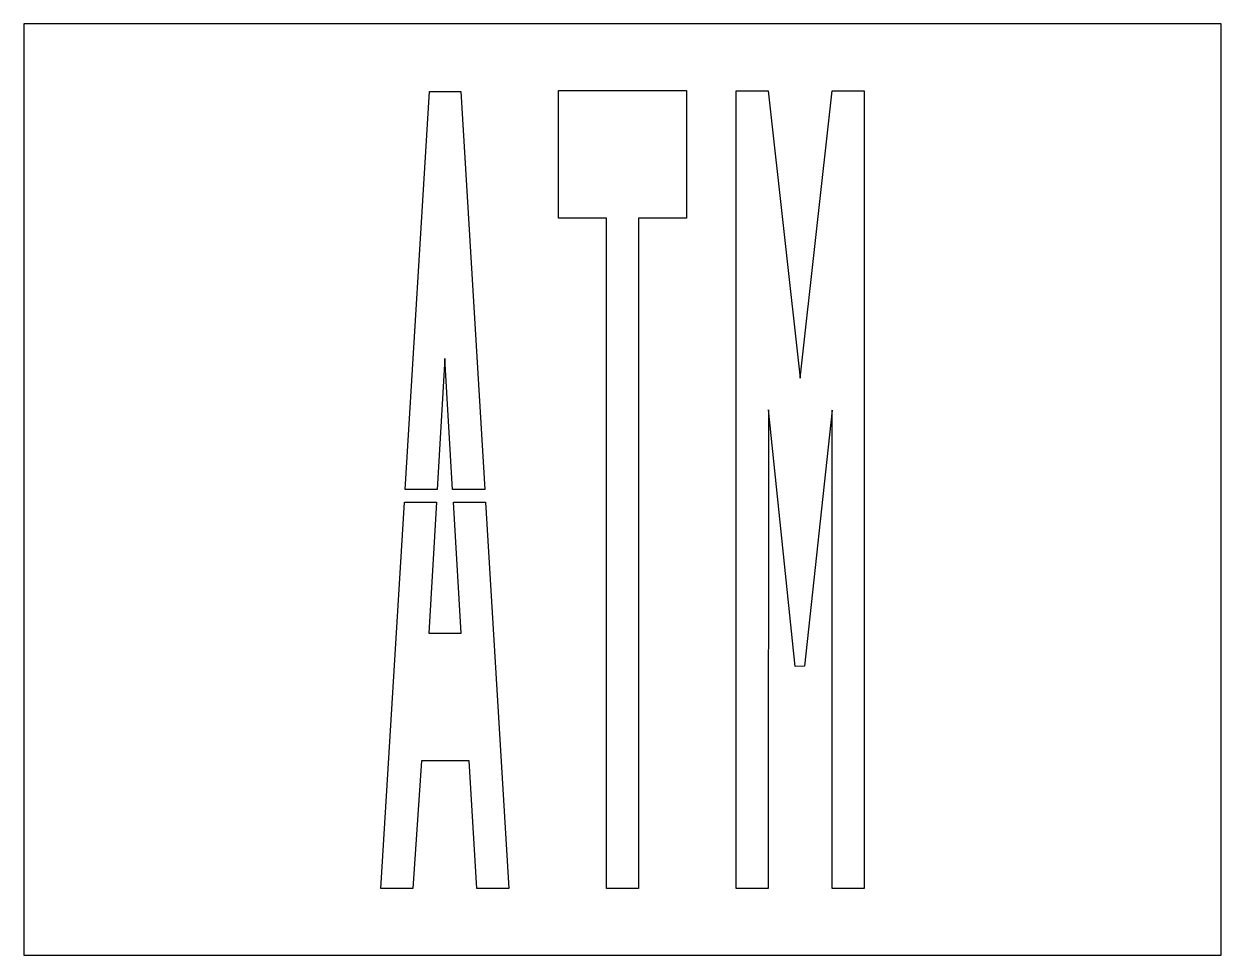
# Model space of a CAD drawing. Extents: x 0 to 72, y 0 to 56.
import ezdxf

# ---------------------------------------------------------------- set-up
doc = ezdxf.new("R2010")
doc.units = 0
doc.layers.add('CUT', color=7, linetype='Continuous')
doc.layers.add('OUTSIDE', color=1, linetype='Continuous')

msp = doc.modelspace()

# ---------------------------------------------------------------- linework, layer by layer
at = {"layer": 'CUT'}
for points in [[(22.9341, 27.9992), (24.3912, 51.928), (26.268, 51.928), (27.7107, 27.9992), (25.7847, 27.9992), (25.3128, 35.8864), (24.8524, 27.9992)], [(36.9576, 44.32), (36.9576, 4), (35.0376, 4), (35.0376, 44.32), (32.1576, 44.32), (32.1576, 52), (39.8424, 52), (39.8424, 44.32)], [(46.6824, 34.696), (48.6024, 51.9808), (50.5272, 51.9808), (50.5272, 4), (48.6024, 4), (48.6024, 32.776), (46.9464, 17.3776), (46.3896, 17.3632), (44.7816, 32.7904), (44.7624, 4), (42.8424, 4), (42.8424, 51.9808), (44.7624, 51.9808)], [(23.916, 11.68), (23.3928, 4), (21.4728, 4), (22.8884, 27.2472), (24.8084, 27.2472), (24.348, 19.36), (26.3016, 19.36), (25.8297, 27.2472), (27.756, 27.2472), (29.1576, 4), (27.2328, 4), (26.7816, 11.68)]]:
    msp.add_lwpolyline(points, close=True, dxfattribs=at)
at = {"layer": 'OUTSIDE'}
msp.add_lwpolyline([(0, 0), (72, 0), (72, 56), (0, 56)], close=True, dxfattribs=at)

doc.saveas('drawing.dxf')
